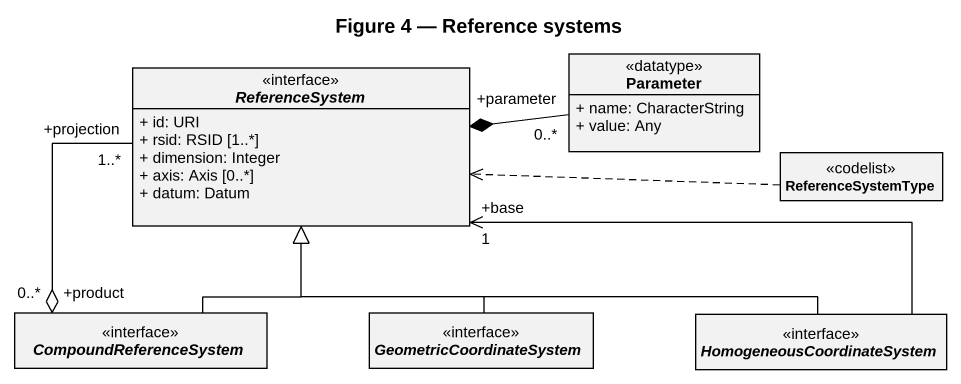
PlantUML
@startuml
title Figure 4 — Reference systems
hide circle
hide empty members
skinparam classAttributeIconSize 0
interface ReferenceSystem {
  + id: URI
  + rsid: RSID [1..*]
  + dimension: Integer
  + axis: Axis [0..*]
  + datum: Datum
}
class Parameter <<datatype>> {
  + name: CharacterString
  + value: Any
}
class ReferenceSystemType <<codelist>>
interface CompoundReferenceSystem
interface GeometricCoordinateSystem
interface HomogeneousCoordinateSystem
ReferenceSystem *-right- "+parameter\n0..*" Parameter
ReferenceSystem "+projection\n1..*" --o "+product\n0..*" CompoundReferenceSystem
ReferenceSystemType .left.> ReferenceSystem
CompoundReferenceSystem -up-|> ReferenceSystem
GeometricCoordinateSystem -up-|> ReferenceSystem
HomogeneousCoordinateSystem -left-> "+base\n1" ReferenceSystem
HomogeneousCoordinateSystem -left-|> ReferenceSystem
@enduml
